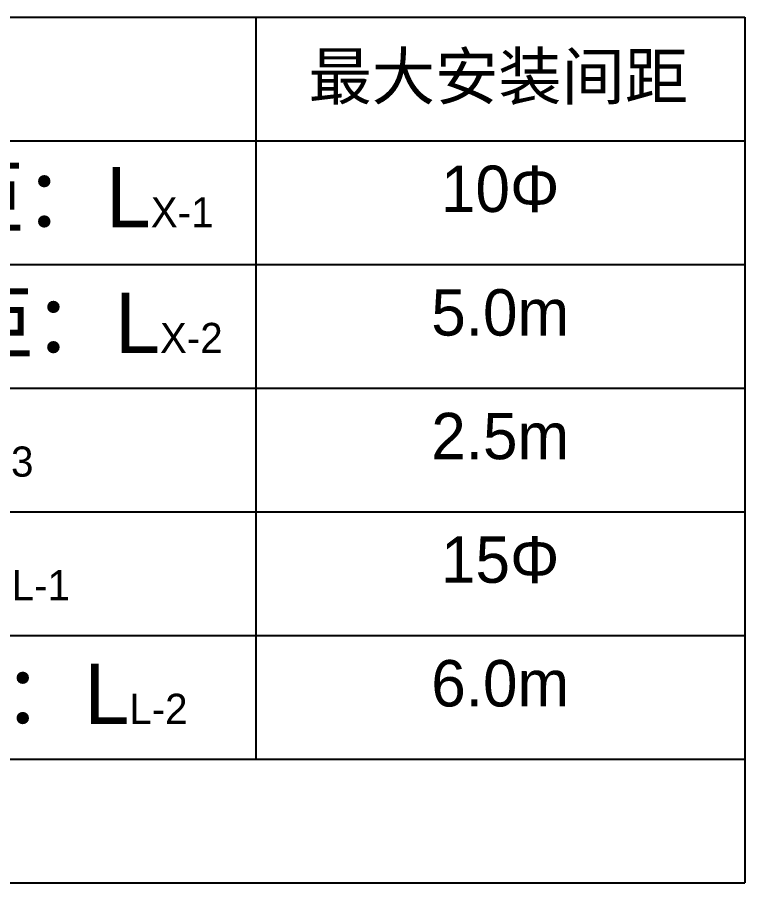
# Model space of a CAD drawing. Extents: x 1635833 to 4277885, y 16914845 to 35313750.
# Drawn here: x 2234721 to 2238108, y 17493657 to 17497689 of the extents above; entities that cross this region are included whole.
import ezdxf

# ---------------------------------------------------------------- set-up
doc = ezdxf.new("R2010")
doc.units = 0
doc.header["$LTSCALE"] = 1000
doc.header["$MEASUREMENT"] = 0
doc.layers.add('文本', color=4, linetype='Continuous')
doc.styles.get("Standard").update_dxf_attribs({"font": 'gbenor.shx', "bigfont": 'gbcbig.shx'})

msp = doc.modelspace()

# ---------------------------------------------------------------- linework, layer by layer
for p, q in [((2231115.525332429, 17497688.59641227), (2238108.095891185, 17497688.59641227)), ((2235831.142820884, 17497688.59641227), (2235831.142820884, 17494232.59641227)), ((2238108.095891185, 17497688.59641227), (2238108.095891185, 17493656.59641227)), ((2231115.525332429, 17497112.59641227), (2238108.095891185, 17497112.59641227)), ((2231115.525332429, 17496536.59641227), (2238108.095891185, 17496536.59641227)), ((2231115.525332429, 17495960.59641227), (2238108.095891185, 17495960.59641227)), ((2231115.525332429, 17495384.59641227), (2238108.095891185, 17495384.59641227)), ((2231115.525332429, 17494808.59641227), (2238108.095891185, 17494808.59641227)), ((2231115.525332429, 17494232.59641227), (2238108.095891185, 17494232.59641227)), ((2231115.525332429, 17493656.59641227), (2238108.095891185, 17493656.59641227))]:
    msp.add_line(p, q)

# ---------------------------------------------------------------- texts
at = {"layer": '文本', "insert": (2236960.660999181, 17497401.0026206), "char_height": 216, "attachment_point": 5}
msp.add_mtext('{\\fￋￎￌﾣﾤ|b0|i0|c134|p2;最大安装间距}', dxfattribs=at)
at = {"layer": '文本', "attachment_point": 5}
for s, insert, char_height, width in [('{\\fￋￎￌﾣﾤ|b0|i0|c134|p54;悬吊滑动管卡的安装间距：L\\H0.5x;X-1}', (2233085.969317163, 17496834.23494166), 280.8, 7488), ('{\\fￋￎￌﾣﾤ|b0|i0|c134|p2;10Φ}', (2236969.619348873, 17496888.19641256), 216, 2276.953056), ('{\\fￋￎￌﾣﾤ|b0|i0|c134|p54;悬吊固定管卡的安装间距：L\\H0.5x;X-2}', (2233128.569707937, 17496248.59641227), 280.8, 7488), ('{\\fￋￎￌﾣﾤ|b0|i0|c134|p2;5.0m}', (2236969.619348873, 17496312.19641256), 216, 2276.953056), ('{\\fￋￎￌﾣﾤ|b0|i0|c134|p54;固定片的安装间距：L\\H0.5x;X-3}', (2232821.85086577, 17495672.59641227), 280.8, 7488), ('{\\fￋￎￌﾣﾤ|b0|i0|c134|p2;2.5m}', (2236969.619348873, 17495736.19641256), 216, 2276.953056), ('{\\fￋￎￌﾣﾤ|b0|i0|c134|p54;立管管卡的安装间距：L\\H0.5x;L-1}', (2232810.964417084, 17495096.59641227), 280.8, 7488), ('{\\fￋￎￌﾣﾤ|b0|i0|c134|p2;15Φ}', (2236969.619348873, 17495160.19641256), 216, 2276.953056), ('{\\fￋￎￌﾣﾤ|b0|i0|c134|p54;立管固定管卡的安装间距：L\\H0.5x;L-2}', (2232975.420667917, 17494520.59641227), 280.8, 7488), ('{\\fￋￎￌﾣﾤ|b0|i0|c134|p2;6.0m}', (2236969.619348873, 17494584.19641256), 216, 2276.953056)]:
    msp.add_mtext(s, dxfattribs=dict(at, insert=insert, char_height=char_height, width=width))

doc.saveas('drawing.dxf')
